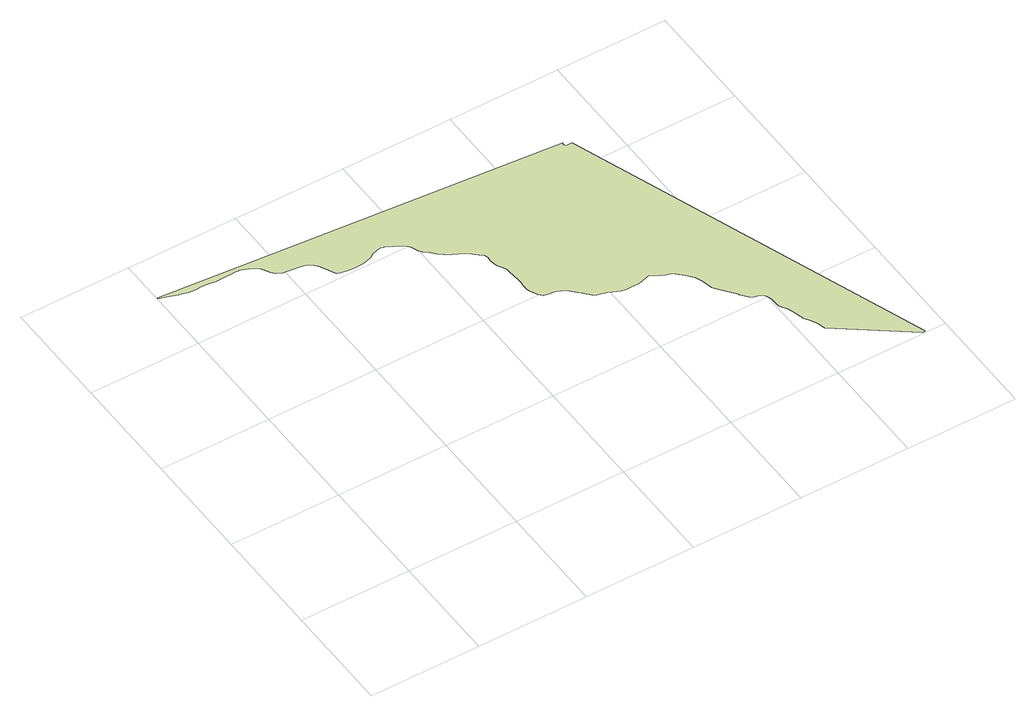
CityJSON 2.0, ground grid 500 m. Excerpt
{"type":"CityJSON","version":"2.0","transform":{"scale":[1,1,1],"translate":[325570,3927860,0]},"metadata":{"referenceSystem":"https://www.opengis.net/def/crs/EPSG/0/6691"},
"CityObjects":{
"landuse1":{"type":"LandUse","attributes":{"class":"203","LandUseDetailAttribute.orgLandUse":"10400","LandUseDetailAttribute.prefecture":"14","LandUseDetailAttribute.city":"14150","LandUseDetailAttribute.note":"都道府県","LandUseDetailAttribute.surveyYear":2015},"geometry":[{"type":"MultiSurface","lod":"1","boundaries":[[[0,1,2,3,4,5,6,7,8,9,10,11,12,13,14,15,16,17,18,19,20,21,22,23,24,25,26,27,28,29,30,31,32,33,34,35,36,37,38,39,40,41,42,43,44,45,46,47,48,49,50,51,52,53,54,55,56,57,58,59,60,61,62,63,64,65,66,67,68,69,70,71,72,73,74,75,76,77,78,79,80,81,82,83,84,85,86,87,88,89,90,91,92,93,94,95,96,97,98,99,100,101,102,103,104,105,106,107,108,109,110,111,112,113,114,115,116,117,118,119,120,121,122,123,124,125,126,127,128,129,130,131,132,133,134,135,136,137,138,139,140,141,142,143,144,145,146,147,148,149,150,151,152,153,154,155,156,157,158,159,160,161,162,163,164,165,166,167,168]]]}]}
},
"vertices":[
[6,1798,0],[6,1795,0],[4,1795,0],[9,1792,0],[48,1781,0],[85,1767,0],[87,1767,0],[125,1757,0],[152,1755,0],[157,1754,0],[184,1756,0],[213,1754,0],[246,1749,0],[280,1749,0],[319,1750,0],[332,1752,0],[339,1753,0],[351,1751,0],[352,1751,0],[353,1751,0],[375,1745,0],[391,1738,0],[407,1731,0],[421,1722,0],[431,1711,0],[435,1705,0],[453,1675,0],[466,1659,0],[489,1646,0],[507,1644,0],[508,1644,0],[534,1642,0],[564,1638,0],[587,1633,0],[604,1624,0],[617,1613,0],[629,1599,0],[649,1559,0],[656,1546,0],[665,1530,0],[676,1524,0],[705,1518,0],[741,1516,0],[744,1516,0],[779,1518,0],[801,1522,0],[824,1532,0],[842,1543,0],[865,1551,0],[884,1553,0],[897,1550,0],[898,1550,0],[964,1515,0],[980,1502,0],[987,1489,0],[1000,1457,0],[1001,1457,0],[1010,1444,0],[1032,1426,0],[1050,1407,0],[1073,1388,0],[1100,1371,0],[1122,1360,0],[1130,1357,0],[1156,1340,0],[1175,1322,0],[1186,1311,0],[1190,1307,0],[1202,1295,0],[1207,1280,0],[1206,1262,0],[1206,1259,0],[1207,1243,0],[1211,1223,0],[1225,1203,0],[1234,1183,0],[1234,1170,0],[1237,1139,0],[1240,1111,0],[1239,1094,0],[1237,1075,0],[1237,1059,0],[1237,1057,0],[1242,1037,0],[1250,1018,0],[1260,1002,0],[1266,995,0],[1269,992,0],[1275,986,0],[1289,982,0],[1319,979,0],[1335,975,0],[1343,971,0],[1349,969,0],[1363,959,0],[1394,928,0],[1401,922,0],[1419,900,0],[1434,883,0],[1436,882,0],[1448,875,0],[1465,871,0],[1489,863,0],[1511,855,0],[1541,840,0],[1562,838,0],[1586,838,0],[1617,838,0],[1637,841,0],[1656,848,0],[1671,852,0],[1678,853,0],[1679,853,0],[1689,847,0],[1713,832,0],[1734,821,0],[1759,813,0],[1789,784,0],[1798,775,0],[1823,745,0],[1837,710,0],[1843,681,0],[1847,665,0],[1855,651,0],[1879,618,0],[1913,576,0],[1918,569,0],[1941,540,0],[1955,529,0],[1971,525,0],[1989,517,0],[1998,510,0],[2002,500,0],[2003,498,0],[2008,479,0],[2009,447,0],[2009,446,0],[2011,434,0],[2016,423,0],[2028,406,0],[2032,401,0],[2042,369,0],[2049,339,0],[2054,325,0],[2066,306,0],[2081,281,0],[2087,263,0],[2091,243,0],[2092,235,0],[2401,4,0],[2401,5,0],[2412,8,0],[1828,1630,0],[1826,1630,0],[1821,1630,0],[1816,1630,0],[1811,1630,0],[1808,1630,0],[1804,1630,0],[1801,1631,0],[1799,1632,0],[1797,1634,0],[1796,1635,0],[1795,1638,0],[1795,1640,0],[1795,1643,0],[1795,1646,0],[1796,1649,0],[1797,1652,0]
]}
